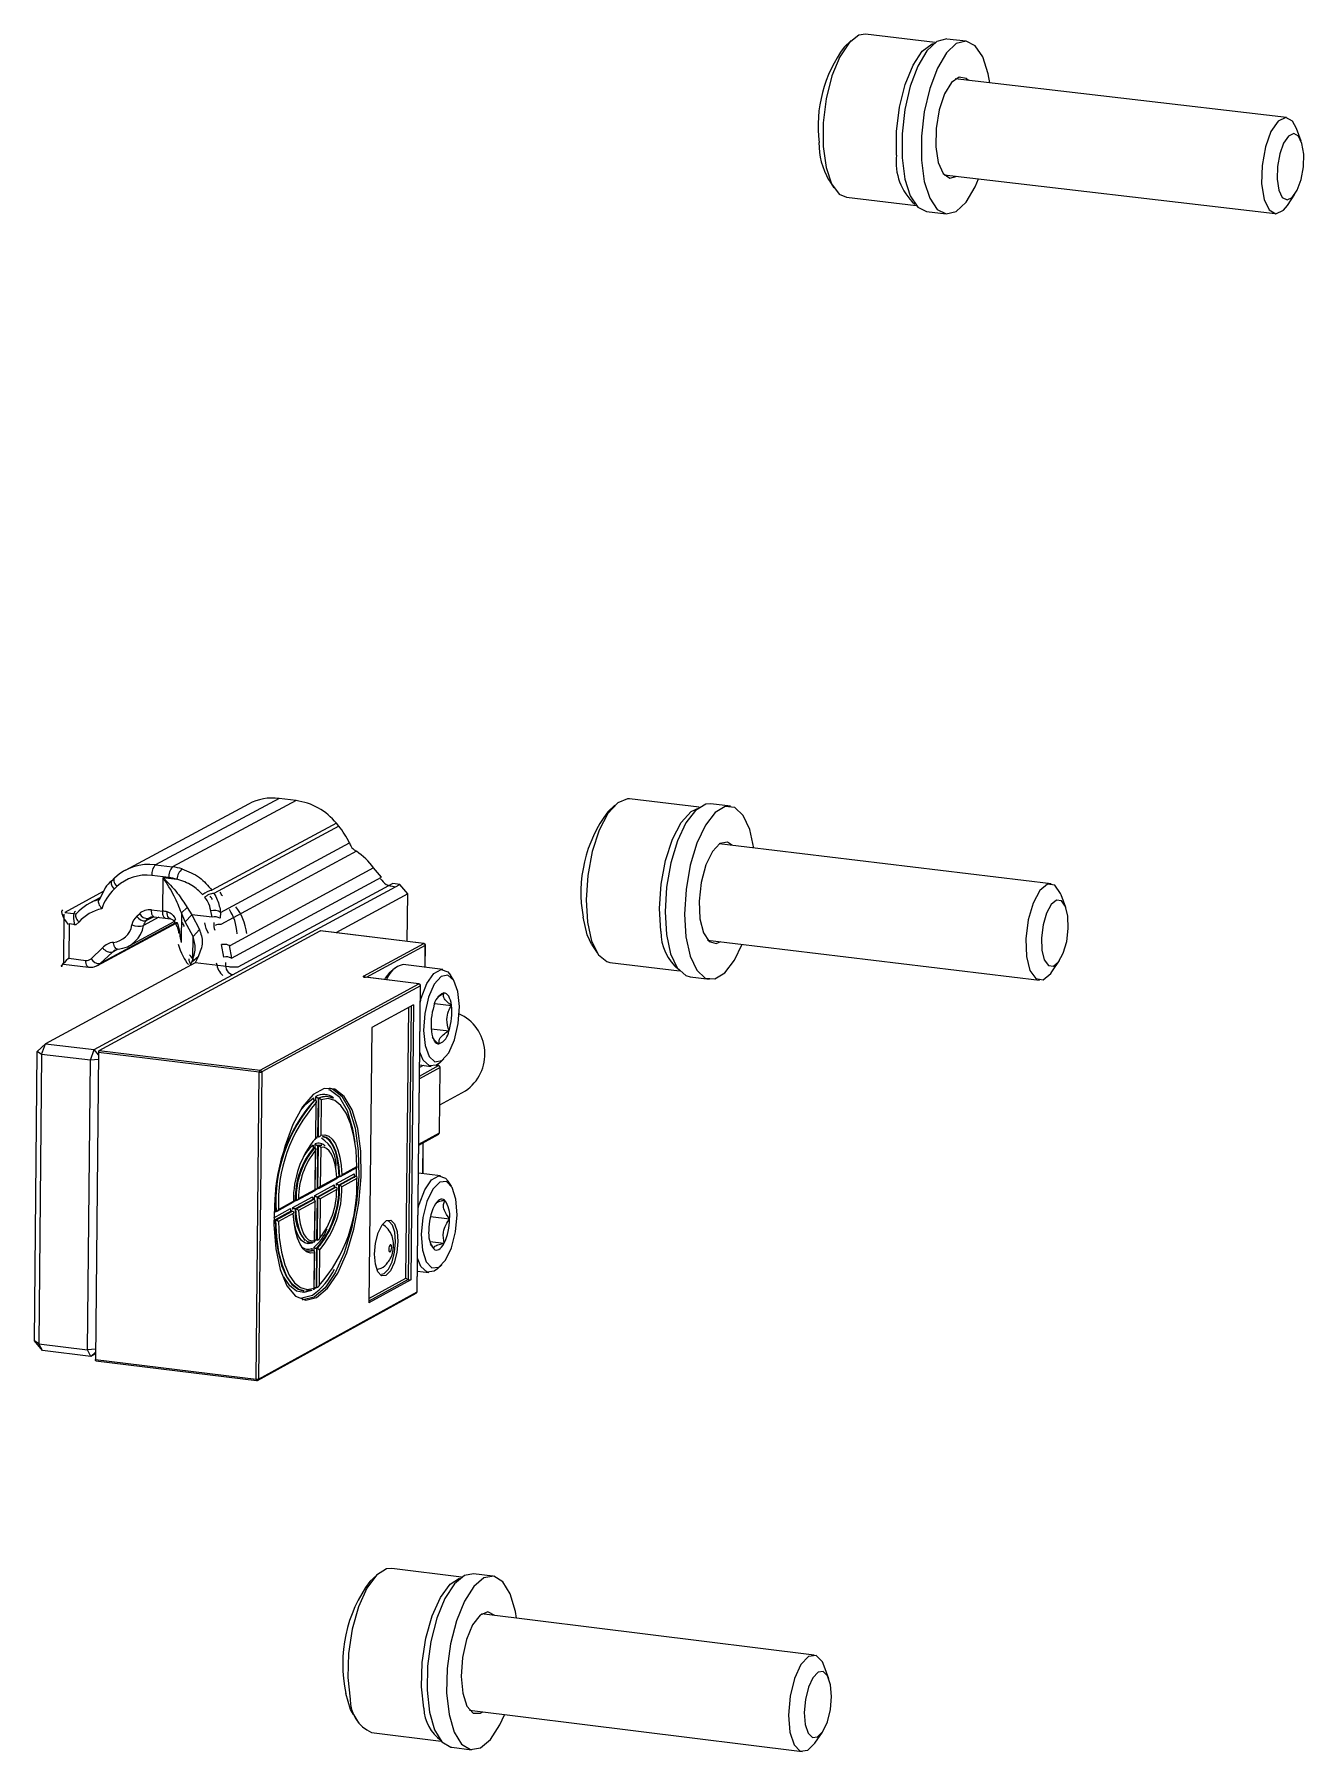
# Model space of a CAD drawing. Header units: millimetres. Extents: x 0 to 279, y 0 to 216.
# Drawn here: x 114.42 to 128.66, y 111.64 to 130.9 of the extents above; entities that cross this region are included whole.
import ezdxf

# ---------------------------------------------------------------- set-up
doc = ezdxf.new("R2010")
doc.units = ezdxf.units.MM

msp = doc.modelspace()

# ---------------------------------------------------------------- linework, layer by layer
at = {"color": 7, "linetype": 'Continuous', "lineweight": 25}
for p, q in [((123.589, 130.831), (123.51, 130.756)), ((124.532, 130.808), (123.75, 130.9)), ((124.88, 130.822), (124.662, 130.847)), ((128.471, 129.966), (124.756, 130.4)), ((128.637, 129.702), (128.583, 129.844)), ((123.336, 129.267), (123.395, 129.176)), ((124.63, 129.325), (128.345, 128.889)), ((123.536, 129.072), (124.318, 128.98)), ((128.482, 128.981), (128.567, 129.106)), ((124.435, 128.912), (124.653, 128.886)), ((117.17, 122.328), (115.784, 121.583)), ((117.361, 122.305), (117.17, 122.328)), ((116.829, 122.266), (115.443, 121.521)), ((117.361, 122.305), (115.976, 121.56)), ((120.937, 122.254), (120.858, 122.179)), ((121.884, 122.229), (121.101, 122.323)), ((122.233, 122.241), (122.015, 122.267)), ((117.813, 122.05), (116.417, 121.298)), ((117.839, 122.019), (116.438, 121.264)), ((117.839, 122.019), (117.813, 122.05)), ((116.514, 121.049), (117.959, 121.829)), ((125.831, 121.37), (122.107, 121.819)), ((115.784, 121.583), (115.976, 121.56)), ((118.037, 121.736), (116.517, 120.915)), ((115.095, 119.511), (118.524, 121.365)), ((115.322, 121.434), (115.293, 121.406)), ((115.327, 121.437), (115.322, 121.434)), ((115.934, 121.441), (115.742, 121.464)), ((115.865, 121.064), (115.869, 121.441)), ((115.869, 121.441), (116.025, 121.422)), ((118.231, 121.55), (116.616, 120.677)), ((116.636, 120.538), (118.318, 121.447)), ((118.445, 121.375), (116.707, 120.435)), ((118.318, 121.447), (118.231, 121.55)), ((118.524, 121.365), (118.445, 121.375)), ((118.614, 121.258), (118.524, 121.365)), ((115.198, 121.283), (114.766, 121.05)), ((115.166, 121.218), (115.047, 121.154)), ((115.212, 121.308), (115.148, 121.184)), ((115.349, 121.34), (115.319, 121.312)), ((116.438, 121.264), (116.438, 121.264)), ((118.614, 121.258), (117.806, 120.821)), ((118.608, 120.725), (118.614, 121.258)), ((125.997, 121.105), (125.944, 121.247)), ((114.757, 121.032), (114.751, 120.471)), ((114.766, 121.05), (114.895, 121.034)), ((115.573, 121.008), (115.603, 121.036)), ((115.707, 120.982), (115.677, 120.954)), ((115.738, 121.079), (115.865, 121.064)), ((115.767, 121.002), (115.894, 120.987)), ((115.894, 120.987), (115.952, 120.979)), ((116.074, 121.044), (116.071, 120.712)), ((116.139, 121.104), (116.074, 121.044)), ((116.118, 120.946), (116.074, 121.044)), ((116.19, 121.024), (116.118, 120.946)), ((116.139, 121.104), (116.19, 121.024)), ((116.19, 121.024), (116.277, 120.859)), ((116.42, 120.996), (116.19, 121.024)), ((116.42, 120.996), (116.405, 121.068)), ((116.514, 121.049), (116.508, 120.984)), ((114.814, 120.921), (114.811, 120.535)), ((114.89, 120.911), (114.814, 120.921)), ((114.923, 120.942), (114.89, 120.911)), ((115.134, 120.455), (116.017, 120.931)), ((115.153, 119.501), (117.632, 120.842)), ((115.487, 120.675), (115.993, 120.947)), ((116.205, 120.781), (116.118, 120.946)), ((116.277, 120.859), (116.205, 120.781)), ((118.793, 120.701), (117.632, 120.842)), ((118.795, 120.702), (117.634, 120.842)), ((115.061, 120.53), (115.19, 120.651)), ((115.299, 120.602), (115.165, 120.477)), ((115.363, 120.636), (115.299, 120.602)), ((115.329, 120.626), (115.358, 120.636)), ((116.55, 120.548), (116.526, 120.689)), ((116.612, 120.678), (116.636, 120.538)), ((118.117, 120.335), (118.793, 120.701)), ((118.81, 120.434), (118.813, 120.682)), ((120.678, 120.687), (120.737, 120.596)), ((121.977, 120.74), (125.701, 120.29)), ((116.229, 120.485), (114.549, 119.577)), ((114.752, 120.469), (115.032, 120.435)), ((114.811, 120.535), (115.003, 120.512)), ((116.174, 120.455), (116.193, 120.493)), ((116.263, 120.552), (116.193, 120.493)), ((116.263, 120.552), (116.229, 120.485)), ((116.609, 120.439), (116.229, 120.485)), ((118.465, 120.423), (118.418, 120.378)), ((119.008, 120.41), (118.563, 120.464)), ((120.88, 120.49), (121.663, 120.395)), ((125.84, 120.384), (125.925, 120.509)), ((116.957, 119.282), (118.737, 120.249)), ((118.755, 120.228), (116.975, 119.26)), ((118.737, 120.249), (118.137, 120.322)), ((118.74, 120.25), (118.14, 120.322)), ((118.718, 116.795), (118.755, 120.228)), ((118.72, 116.797), (118.757, 120.23)), ((119.128, 120.293), (119.093, 120.347)), ((121.781, 120.326), (121.999, 120.3)), ((118.68, 120.014), (118.212, 119.759)), ((118.68, 120.014), (118.647, 116.928)), ((118.917, 120.029), (119.104, 120.007)), ((119.019, 120.146), (118.947, 120.095)), ((118.212, 119.759), (118.178, 116.671)), ((118.876, 119.746), (119.077, 119.721)), ((114.425, 116.244), (114.457, 119.491)), ((114.549, 119.577), (114.457, 119.491)), ((114.506, 119.458), (114.457, 119.491)), ((114.506, 119.458), (114.475, 116.211)), ((114.506, 119.458), (114.549, 119.577)), ((115.053, 119.392), (114.506, 119.458)), ((114.549, 119.577), (115.095, 119.511)), ((115.053, 119.392), (115.095, 119.511)), ((115.144, 119.451), (115.095, 119.511)), ((115.145, 119.477), (115.11, 116.036)), ((116.948, 119.258), (115.145, 119.477)), ((115.153, 119.501), (116.957, 119.282)), ((118.788, 119.391), (118.749, 119.483)), ((115.02, 116.143), (115.053, 119.392)), ((115.144, 119.399), (115.053, 119.392)), ((116.912, 115.814), (116.948, 119.258)), ((116.975, 119.26), (116.939, 115.816)), ((118.747, 119.339), (118.876, 119.323)), ((118.962, 119.331), (118.933, 119.335)), ((118.97, 118.577), (118.978, 119.309)), ((118.971, 118.579), (118.979, 119.311)), ((118.974, 119.364), (119.02, 119.408)), ((118.975, 118.892), (119.26, 119.048)), ((117.567, 118.945), (117.576, 118.944)), ((117.581, 118.519), (117.586, 118.917)), ((117.583, 118.514), (117.587, 118.927)), ((117.607, 118.967), (117.603, 118.532)), ((117.607, 118.967), (117.617, 118.966)), ((117.612, 118.531), (117.617, 118.966)), ((117.643, 118.948), (117.639, 118.55)), ((117.717, 118.983), (117.708, 118.984)), ((117.594, 118.517), (117.582, 118.514)), ((117.603, 118.532), (117.612, 118.531)), ((118.738, 118.44), (118.961, 118.562)), ((117.561, 118.412), (117.57, 118.411)), ((117.575, 117.943), (117.58, 118.383)), ((117.577, 117.937), (117.582, 118.394)), ((117.602, 118.435), (117.597, 117.954)), ((117.602, 118.435), (117.611, 118.434)), ((117.606, 117.953), (117.611, 118.434)), ((117.637, 118.414), (117.632, 117.974)), ((117.651, 118.438), (117.642, 118.439)), ((118.785, 118.121), (118.788, 118.468)), ((117.814, 118.008), (118.014, 118.117)), ((118.024, 118.091), (117.84, 117.991)), ((117.841, 118.087), (117.85, 118.086)), ((117.849, 117.99), (118.033, 118.09)), ((117.861, 118.089), (118.042, 118.188)), ((117.876, 118.107), (118.044, 118.199)), ((118.014, 118.117), (118.013, 118.074)), ((118.024, 118.091), (118.033, 118.09)), ((118.038, 118.088), (118.04, 118.186)), ((118.983, 118.097), (118.734, 118.127)), ((117.373, 117.822), (117.574, 117.931)), ((117.389, 117.841), (117.575, 117.943)), ((117.57, 117.874), (117.79, 117.995)), ((117.575, 117.943), (117.574, 117.931)), ((117.577, 117.944), (117.597, 117.954)), ((117.799, 117.968), (117.596, 117.857)), ((117.597, 117.954), (117.606, 117.953)), ((117.605, 117.856), (117.808, 117.967)), ((117.632, 117.974), (117.606, 117.953)), ((117.617, 117.955), (117.817, 118.065)), ((117.817, 117.941), (117.631, 117.839)), ((117.632, 117.974), (117.818, 118.076)), ((117.79, 117.995), (117.789, 117.981)), ((117.799, 117.968), (117.808, 117.967)), ((117.814, 117.988), (117.814, 118.008)), ((117.84, 117.991), (117.849, 117.99)), ((118.042, 118.064), (117.875, 117.972)), ((119.103, 117.98), (119.068, 118.034)), ((117.31, 117.701), (117.126, 117.6)), ((117.135, 117.599), (117.319, 117.7)), ((117.147, 117.698), (117.329, 117.798)), ((117.163, 117.718), (117.331, 117.81)), ((117.3, 117.727), (117.3, 117.704)), ((117.31, 117.701), (117.319, 117.7)), ((117.325, 117.74), (117.545, 117.861)), ((117.325, 117.719), (117.325, 117.74)), ((117.555, 117.835), (117.351, 117.724)), ((117.351, 117.724), (117.36, 117.722)), ((117.352, 117.82), (117.362, 117.819)), ((117.36, 117.722), (117.564, 117.834)), ((117.574, 117.808), (117.388, 117.706)), ((117.545, 117.861), (117.555, 117.835)), ((117.555, 117.835), (117.564, 117.834)), ((117.564, 117.834), (117.574, 117.808)), ((117.569, 117.368), (117.574, 117.808)), ((117.57, 117.874), (117.596, 117.857)), ((117.571, 117.361), (117.576, 117.818)), ((117.596, 117.857), (117.591, 117.376)), ((117.596, 117.857), (117.605, 117.856)), ((117.6, 117.375), (117.605, 117.856)), ((117.605, 117.856), (117.631, 117.839)), ((117.631, 117.839), (117.626, 117.399)), ((117.126, 117.6), (117.135, 117.599)), ((117.127, 117.697), (117.136, 117.696)), ((117.33, 117.674), (117.162, 117.582)), ((118.868, 117.638), (119.084, 117.612)), ((117.485, 117.356), (117.509, 117.349)), ((117.509, 117.349), (117.518, 117.348)), ((117.591, 117.376), (117.6, 117.375)), ((118.862, 117.359), (119.023, 117.339)), ((118.867, 117.328), (118.905, 117.275)), ((117.549, 117.257), (117.558, 117.256)), ((117.564, 116.834), (117.568, 117.232)), ((117.565, 116.828), (117.57, 117.241)), ((117.59, 117.279), (117.585, 116.844)), ((117.59, 117.279), (117.599, 117.278)), ((117.594, 116.843), (117.599, 117.278)), ((117.625, 117.263), (117.621, 116.866)), ((118.593, 116.948), (118.619, 116.931)), ((118.619, 116.931), (118.647, 116.928)), ((118.722, 117.026), (118.85, 117.011)), ((118.948, 117.052), (118.911, 117.024)), ((118.948, 117.052), (118.995, 117.096)), ((116.93, 115.801), (118.709, 116.779)), ((116.939, 115.816), (118.718, 116.795)), ((117.442, 116.805), (117.451, 116.804)), ((117.59, 116.843), (117.558, 116.822)), ((117.585, 116.844), (117.594, 116.843)), ((118.647, 116.928), (118.178, 116.671)), ((114.475, 116.211), (114.425, 116.244)), ((114.515, 116.136), (114.425, 116.244)), ((114.475, 116.211), (115.02, 116.143)), ((114.515, 116.136), (114.475, 116.211)), ((115.06, 116.069), (114.515, 116.136)), ((115.111, 116.151), (115.02, 116.143)), ((115.06, 116.069), (115.02, 116.143)), ((115.06, 116.069), (115.111, 116.116)), ((115.111, 116.097), (115.06, 116.069)), ((115.11, 116.036), (116.912, 115.814)), ((115.116, 116.02), (116.918, 115.799)), ((119.218, 113.593), (118.434, 113.69)), ((118.269, 113.621), (118.189, 113.546)), ((119.569, 113.605), (119.35, 113.632)), ((123.174, 112.719), (119.441, 113.181)), ((123.339, 112.452), (123.287, 112.594)), ((118.004, 112.052), (118.063, 111.96)), ((119.307, 112.1), (123.039, 111.636)), ((118.206, 111.852), (118.99, 111.755)), ((123.18, 111.73), (123.265, 111.855)), ((119.109, 111.685), (119.328, 111.658))]:
    msp.add_line(p, q, dxfattribs=at)
at = {"color": 8, "linetype": 'Continuous', "lineweight": 25}
for p, q in [((115.822, 120.996), (115.649, 120.903)), ((115.767, 121.002), (115.677, 120.954)), ((115.737, 120.998), (115.707, 120.982)), ((116.01, 120.932), (115.165, 120.477)), ((116.202, 120.53), (116.205, 120.781)), ((118.811, 120.68), (118.149, 120.321)), ((118.808, 120.434), (118.811, 120.68)), ((118.593, 116.948), (118.626, 119.985)), ((118.653, 119.999), (118.619, 116.931)), ((118.746, 119.214), (118.96, 119.331)), ((118.978, 119.309), (118.746, 119.183)), ((118.788, 119.334), (118.747, 119.312)), ((118.96, 119.331), (118.932, 119.334)), ((117.557, 118.972), (117.557, 118.953)), ((117.581, 118.942), (117.581, 118.985)), ((118.738, 118.451), (118.97, 118.577)), ((117.551, 118.44), (117.551, 118.421)), ((117.575, 118.409), (117.576, 118.453)), ((118.783, 118.121), (118.787, 118.467)), ((117.852, 118.086), (117.82, 118.069)), ((117.607, 117.953), (117.577, 117.936)), ((117.112, 117.624), (117.3, 117.727)), ((117.363, 117.819), (117.325, 117.798)), ((117.545, 117.861), (117.545, 117.842)), ((117.569, 117.832), (117.57, 117.874)), ((117.138, 117.696), (117.114, 117.683)), ((117.54, 117.348), (117.54, 117.34)), ((117.539, 117.282), (117.539, 117.265)), ((117.563, 117.254), (117.563, 117.295)), ((118.179, 116.721), (118.593, 116.948)), ((118.619, 116.931), (118.179, 116.689)), ((117.534, 116.813), (117.534, 116.808))]:
    msp.add_line(p, q, dxfattribs=at)
at = {"color": 7, "linetype": 'Continuous', "lineweight": 25, "flags": 128}
for points in [[(123.75, 130.9), (123.675, 130.889), (123.564, 130.805), (123.46, 130.649), (123.373, 130.433), (123.309, 130.178), (123.275, 129.906), (123.274, 129.641)], [(124.096, 129.544), (124.097, 129.809), (124.131, 130.082), (124.195, 130.337), (124.282, 130.553), (124.386, 130.709), (124.496, 130.793), (124.529, 130.802)], [(124.662, 130.847), (124.661, 130.848), (124.55, 130.82), (124.439, 130.716), (124.337, 130.544), (124.252, 130.319), (124.191, 130.057), (124.159, 129.782), (124.159, 129.514)], [(125.143, 130.355), (125.125, 130.457), (125.065, 130.646), (124.981, 130.771), (124.879, 130.822), (124.768, 130.795), (124.657, 130.691), (124.555, 130.519), (124.47, 130.293), (124.409, 130.032), (124.377, 129.756), (124.377, 129.488)], [(124.904, 130.383), (124.88, 130.405), (124.799, 130.421), (124.714, 130.36), (124.636, 130.231), (124.576, 130.051), (124.541, 129.844), (124.537, 129.639)], [(128.583, 129.844), (128.54, 129.924), (128.463, 129.966), (128.378, 129.926), (128.298, 129.811), (128.235, 129.636), (128.198, 129.43), (128.193, 129.224), (128.221, 129.048), (128.277, 128.93), (128.353, 128.888), (128.438, 128.928), (128.482, 128.981)], [(128.665, 129.555), (128.645, 129.676), (128.606, 129.758), (128.554, 129.787), (128.495, 129.759), (128.44, 129.679), (128.396, 129.559), (128.371, 129.417), (128.367, 129.274), (128.386, 129.153), (128.425, 129.071), (128.478, 129.042), (128.536, 129.07), (128.592, 129.15), (128.636, 129.27), (128.661, 129.412), (128.665, 129.555)], [(123.274, 129.641), (123.306, 129.406), (123.368, 129.223), (123.454, 129.108), (123.536, 129.072)], [(124.159, 129.514), (124.19, 129.276), (124.251, 129.087), (124.335, 128.962), (124.435, 128.912)], [(124.377, 129.488), (124.408, 129.25), (124.469, 129.061), (124.553, 128.936), (124.655, 128.886), (124.766, 128.914), (124.877, 129.018), (124.979, 129.19), (125.017, 129.279)], [(124.537, 129.639), (124.565, 129.462), (124.619, 129.339), (124.694, 129.285), (124.778, 129.308)], [(121.101, 122.323), (121.08, 122.324), (120.969, 122.28), (120.859, 122.159), (120.761, 121.971), (120.684, 121.733), (120.633, 121.465), (120.615, 121.193), (120.63, 120.939)], [(121.453, 120.839), (121.439, 121.093), (121.457, 121.366), (121.507, 121.633), (121.585, 121.872), (121.683, 122.06), (121.792, 122.181), (121.883, 122.223)], [(122.015, 122.267), (121.956, 122.263), (121.843, 122.195), (121.734, 122.055), (121.639, 121.852), (121.565, 121.605), (121.517, 121.333), (121.501, 121.057), (121.517, 120.802)], [(122.497, 121.772), (122.451, 121.981), (122.378, 122.139), (122.283, 122.227), (122.174, 122.237), (122.061, 122.169), (121.953, 122.028), (121.858, 121.826), (121.783, 121.579), (121.736, 121.306), (121.719, 121.031), (121.735, 120.775)], [(122.256, 121.801), (122.2, 121.839), (122.115, 121.824), (122.031, 121.734), (121.958, 121.582), (121.907, 121.387), (121.884, 121.177), (121.892, 120.979)], [(125.944, 121.247), (125.938, 121.263), (125.872, 121.354), (125.791, 121.366), (125.705, 121.296), (125.629, 121.155), (125.574, 120.965), (125.548, 120.754), (125.555, 120.555), (125.594, 120.398), (125.66, 120.307), (125.741, 120.295), (125.827, 120.365), (125.84, 120.384)], [(126.019, 121.008), (125.992, 121.116), (125.947, 121.179), (125.891, 121.187), (125.832, 121.139), (125.78, 121.041), (125.741, 120.91), (125.723, 120.765), (125.728, 120.627), (125.755, 120.519), (125.801, 120.456), (125.857, 120.448), (125.916, 120.496), (125.968, 120.594), (126.006, 120.725), (126.024, 120.87), (126.019, 121.008)], [(120.678, 120.687), (120.627, 120.797), (120.581, 120.996)], [(121.892, 120.979), (121.931, 120.821), (121.995, 120.723), (122.075, 120.7), (122.126, 120.722)], [(117.632, 120.842), (117.633, 120.842), (117.634, 120.842)], [(120.63, 120.939), (120.677, 120.727), (120.752, 120.575), (120.848, 120.498), (120.88, 120.49)], [(121.517, 120.802), (121.563, 120.586), (121.637, 120.428), (121.732, 120.341), (121.781, 120.326)], [(115.329, 120.629), (115.329, 120.628), (115.327, 120.628)], [(121.735, 120.775), (121.782, 120.56), (121.856, 120.402), (121.95, 120.314), (122.059, 120.304), (122.172, 120.373), (122.28, 120.514), (122.367, 120.693)], [(118.755, 120.043), (118.766, 120.087), (118.828, 120.252), (118.906, 120.365), (118.988, 120.41), (119.064, 120.382), (119.093, 120.347)], [(118.117, 120.335), (118.115, 120.333), (118.114, 120.331), (118.115, 120.329), (118.117, 120.328), (118.12, 120.326), (118.125, 120.324), (118.131, 120.323), (118.137, 120.322)], [(118.357, 120.296), (118.365, 120.311), (118.418, 120.378)], [(118.853, 119.433), (118.919, 119.374), (118.997, 119.389), (119.073, 119.476), (119.138, 119.622), (119.18, 119.803), (119.193, 119.994), (119.176, 120.164), (119.131, 120.288), (119.064, 120.347), (118.987, 120.332), (118.91, 120.245), (118.846, 120.099), (118.804, 119.918), (118.791, 119.727), (118.808, 119.557), (118.853, 119.433)], [(119.104, 120.007), (119.099, 120.038), (119.092, 120.065), (119.083, 120.089), (119.073, 120.11), (119.061, 120.126), (119.048, 120.137), (119.034, 120.144), (119.019, 120.146)], [(118.879, 119.714), (118.885, 119.683), (118.892, 119.656), (118.901, 119.631), (118.911, 119.611), (118.923, 119.595), (118.936, 119.584), (118.95, 119.577), (118.964, 119.575)], [(118.974, 119.364), (118.937, 119.337), (118.857, 119.328), (118.788, 119.391)], [(117.591, 116.732), (117.713, 116.835), (117.828, 117.005), (117.93, 117.23), (118.01, 117.496), (118.065, 117.788), (118.091, 118.085), (118.087, 118.371), (118.052, 118.627), (117.989, 118.836), (117.901, 118.986), (117.795, 119.068), (117.677, 119.075), (117.554, 119.008), (117.434, 118.871), (117.325, 118.672), (117.233, 118.424), (117.164, 118.142), (117.123, 117.845), (117.113, 117.55), (117.133, 117.277), (117.182, 117.043), (117.258, 116.862), (117.356, 116.746), (117.469, 116.701), (117.591, 116.732)], [(117.733, 119.081), (117.768, 119.071), (117.874, 118.989), (117.961, 118.839), (118.024, 118.63), (118.059, 118.374), (118.064, 118.089), (118.038, 117.791), (117.983, 117.5), (117.902, 117.233), (117.801, 117.008), (117.686, 116.838), (117.564, 116.735)], [(118.023, 118.474), (117.999, 118.62), (117.937, 118.826), (117.851, 118.973), (117.746, 119.054), (117.73, 119.059)], [(117.415, 118.833), (117.47, 118.9), (117.557, 118.972)], [(117.708, 118.984), (117.689, 118.985), (117.607, 118.967)], [(118.044, 118.199), (118.034, 118.378), (118.009, 118.541), (117.972, 118.683), (117.923, 118.799), (117.863, 118.886), (117.795, 118.941), (117.721, 118.962), (117.643, 118.948)], [(117.639, 118.55), (117.684, 118.555), (117.727, 118.54), (117.767, 118.506), (117.802, 118.454), (117.831, 118.387), (117.853, 118.305), (117.868, 118.211), (117.876, 118.107)], [(117.654, 118.538), (117.693, 118.525), (117.733, 118.493), (117.768, 118.441), (117.798, 118.372), (117.82, 118.289), (117.834, 118.193), (117.841, 118.087)], [(117.85, 118.086), (117.844, 118.191), (117.829, 118.287), (117.807, 118.371), (117.777, 118.44), (117.742, 118.491), (117.702, 118.524), (117.663, 118.537)], [(117.642, 118.439), (117.64, 118.439), (117.602, 118.435)], [(117.611, 118.434), (117.649, 118.438), (117.651, 118.438)], [(117.818, 118.076), (117.812, 118.153), (117.8, 118.224), (117.782, 118.285), (117.76, 118.337), (117.734, 118.376), (117.704, 118.402), (117.671, 118.415), (117.637, 118.414)], [(118.73, 117.729), (118.742, 117.775), (118.804, 117.94), (118.881, 118.052), (118.963, 118.097), (119.039, 118.069), (119.068, 118.034)], [(118.961, 117.071), (119.039, 117.149), (119.105, 117.289), (119.15, 117.467), (119.168, 117.658), (119.154, 117.832), (119.113, 117.963), (119.048, 118.03), (118.972, 118.024), (118.894, 117.946), (118.828, 117.807), (118.783, 117.628), (118.765, 117.437), (118.779, 117.263), (118.821, 117.132), (118.885, 117.065), (118.961, 117.071)], [(117.559, 117.353), (117.521, 117.348), (117.484, 117.36), (117.451, 117.388), (117.422, 117.43), (117.398, 117.487), (117.379, 117.556), (117.366, 117.636), (117.36, 117.722)], [(117.388, 117.706), (117.394, 117.628), (117.406, 117.558), (117.424, 117.496), (117.446, 117.445), (117.472, 117.406), (117.502, 117.379), (117.535, 117.367), (117.569, 117.368)], [(119.028, 117.821), (119.014, 117.829), (119, 117.833), (118.985, 117.832), (118.97, 117.826), (118.954, 117.815), (118.939, 117.8), (118.925, 117.78), (118.911, 117.756)], [(117.126, 117.6), (117.135, 117.412), (117.16, 117.24), (117.198, 117.091), (117.25, 116.969), (117.312, 116.878), (117.384, 116.823), (117.442, 116.805)], [(117.451, 116.804), (117.393, 116.821), (117.322, 116.877), (117.259, 116.967), (117.207, 117.09), (117.169, 117.239), (117.144, 117.411), (117.135, 117.599)], [(117.162, 117.582), (117.172, 117.403), (117.196, 117.24), (117.234, 117.098), (117.283, 116.982), (117.343, 116.895), (117.411, 116.841), (117.485, 116.82), (117.564, 116.834)], [(117.568, 117.232), (117.522, 117.227), (117.479, 117.242), (117.439, 117.276), (117.405, 117.327), (117.376, 117.395), (117.353, 117.477), (117.338, 117.571), (117.33, 117.674)], [(117.54, 117.34), (117.498, 117.331), (117.458, 117.342), (117.421, 117.37), (117.389, 117.417), (117.362, 117.479), (117.342, 117.556), (117.334, 117.604)], [(118.369, 116.978), (118.319, 116.975), (118.278, 117.018), (118.251, 117.103), (118.242, 117.215), (118.253, 117.339), (118.283, 117.455), (118.326, 117.545), (118.376, 117.596), (118.425, 117.599), (118.467, 117.556), (118.494, 117.471), (118.503, 117.358), (118.492, 117.235), (118.462, 117.119), (118.419, 117.029), (118.369, 116.978)], [(118.318, 116.993), (118.351, 117), (118.398, 117.048), (118.438, 117.132), (118.466, 117.24), (118.476, 117.356), (118.468, 117.462), (118.443, 117.541), (118.404, 117.582), (118.39, 117.586)], [(118.417, 117.243), (118.424, 117.249), (118.429, 117.26), (118.433, 117.275), (118.434, 117.29), (118.433, 117.304), (118.43, 117.315), (118.424, 117.32), (118.418, 117.32), (118.412, 117.314), (118.407, 117.302), (118.403, 117.288), (118.402, 117.272), (118.403, 117.258), (118.406, 117.248), (118.411, 117.242), (118.417, 117.243)], [(118.905, 117.275), (118.919, 117.266), (118.933, 117.262), (118.948, 117.264), (118.964, 117.27), (118.979, 117.28), (118.994, 117.296), (119.009, 117.315), (119.023, 117.339)], [(117.475, 117.258), (117.512, 117.249), (117.558, 117.256)], [(117.549, 117.257), (117.503, 117.25), (117.497, 117.25)], [(118.911, 117.024), (118.831, 117.015), (118.762, 117.08), (118.724, 117.17)], [(117.534, 116.808), (117.448, 116.786), (117.366, 116.803), (117.291, 116.86), (117.226, 116.954), (117.222, 116.961)], [(117.42, 116.727), (117.426, 116.727), (117.546, 116.757)], [(117.534, 116.813), (117.471, 116.802), (117.469, 116.802)], [(117.564, 116.735), (117.442, 116.705), (117.43, 116.706)], [(115.116, 116.02), (115.115, 116.021), (115.114, 116.022), (115.112, 116.023), (115.111, 116.026), (115.111, 116.029), (115.11, 116.032), (115.11, 116.036)], [(118.434, 113.69), (118.375, 113.685), (118.262, 113.615), (118.154, 113.469), (118.061, 113.261), (117.991, 113.01), (117.95, 112.737), (117.943, 112.468), (117.968, 112.225)], [(118.794, 112.123), (118.768, 112.365), (118.776, 112.635), (118.817, 112.908), (118.887, 113.159), (118.98, 113.367), (119.088, 113.513), (119.194, 113.582)], [(119.35, 113.632), (119.25, 113.612), (119.137, 113.517), (119.031, 113.353), (118.941, 113.132), (118.874, 112.873), (118.837, 112.596), (118.831, 112.324), (118.858, 112.08)], [(119.833, 113.133), (119.821, 113.209), (119.764, 113.407), (119.682, 113.541), (119.581, 113.603), (119.469, 113.585), (119.356, 113.49), (119.25, 113.326), (119.16, 113.105), (119.093, 112.846), (119.056, 112.569), (119.05, 112.297), (119.077, 112.053)], [(119.59, 113.163), (119.589, 113.164), (119.512, 113.205), (119.425, 113.169), (119.342, 113.06), (119.273, 112.893), (119.228, 112.691), (119.213, 112.481), (119.23, 112.291)], [(123.287, 112.594), (123.266, 112.642), (123.195, 112.714), (123.11, 112.704), (123.025, 112.614), (122.953, 112.458), (122.904, 112.259), (122.885, 112.047), (122.901, 111.856), (122.947, 111.713), (123.018, 111.642), (123.103, 111.651), (123.18, 111.73)], [(123.357, 112.386), (123.324, 112.485), (123.276, 112.534), (123.217, 112.528), (123.159, 112.466), (123.109, 112.358), (123.075, 112.22), (123.062, 112.074), (123.072, 111.942), (123.105, 111.844), (123.154, 111.794), (123.212, 111.801), (123.271, 111.863), (123.321, 111.971), (123.355, 112.108), (123.367, 112.254), (123.357, 112.386)], [(118.004, 112.052), (117.973, 112.108), (117.919, 112.29)], [(119.23, 112.291), (119.276, 112.147), (119.346, 112.068), (119.429, 112.066), (119.456, 112.081)], [(118.858, 112.08), (118.914, 111.882), (118.997, 111.748), (119.098, 111.687), (119.109, 111.685)], [(119.077, 112.053), (119.133, 111.855), (119.216, 111.721), (119.317, 111.66), (119.429, 111.678), (119.542, 111.773), (119.648, 111.937), (119.699, 112.051)]]:
    msp.add_lwpolyline(points, dxfattribs=at)
at = {"color": 8, "linetype": 'Continuous', "lineweight": 25, "flags": 128}
for points in [[(115.293, 121.406), (115.29, 121.404), (115.286, 121.395), (115.285, 121.385), (115.287, 121.372), (115.291, 121.358), (115.298, 121.342), (115.308, 121.327), (115.319, 121.312)], [(115.322, 121.434), (115.32, 121.432), (115.316, 121.423), (115.315, 121.412), (115.316, 121.4), (115.321, 121.385), (115.328, 121.37), (115.338, 121.355), (115.349, 121.34)], [(115.767, 121.002), (115.762, 121.004), (115.756, 121.009), (115.749, 121.017), (115.744, 121.029), (115.741, 121.044), (115.739, 121.061), (115.738, 121.079)], [(115.894, 120.987), (115.889, 120.988), (115.882, 120.993), (115.876, 121.002), (115.871, 121.014), (115.868, 121.028), (115.866, 121.045), (115.865, 121.064)], [(115.952, 120.979), (115.947, 120.98), (115.938, 120.985), (115.93, 120.994), (115.924, 121.006), (115.919, 121.021), (115.916, 121.038), (115.915, 121.056)], [(118.795, 120.702), (118.794, 120.702), (118.793, 120.701)], [(118.813, 120.682), (118.813, 120.682), (118.812, 120.681), (118.811, 120.68)], [(115.032, 120.435), (115.027, 120.437), (115.02, 120.442), (115.014, 120.45), (115.009, 120.462), (115.005, 120.477), (115.003, 120.494), (115.003, 120.512)], [(118.137, 120.322), (118.139, 120.322), (118.14, 120.322)], [(118.737, 120.249), (118.739, 120.25), (118.74, 120.25)], [(118.755, 120.228), (118.757, 120.229), (118.757, 120.229), (118.757, 120.23)], [(118.96, 119.331), (118.961, 119.331), (118.962, 119.331)], [(118.978, 119.309), (118.979, 119.31), (118.979, 119.311), (118.979, 119.311)], [(118.97, 118.577), (118.971, 118.578), (118.971, 118.579), (118.971, 118.579)], [(118.718, 116.795), (118.719, 116.796), (118.72, 116.797), (118.72, 116.797)], [(116.912, 115.814), (116.912, 115.81), (116.913, 115.807), (116.914, 115.804), (116.915, 115.802), (116.916, 115.8), (116.917, 115.799), (116.918, 115.799)]]:
    msp.add_lwpolyline(points, dxfattribs=at)
at = {"color": 7, "linetype": 'Continuous', "lineweight": 25}
for centre, radius, start, end in [((124.717, 129.865), 1.5, 143.5319, 186.877), ((124.051, 129.675), 0.824, 179.3384, 209.7203), ((124.735, 129.469), 0.643, 173.2805, 227.5389), ((117.097, 121.761), 0.572, 82.7301, 117.9767), ((117.264, 121.604), 0.707, 39.0756, 82.1462), ((122.069, 121.272), 1.513, 143.1598, 190.5037), ((117.236, 121.504), 0.793, 24.1572, 40.5014), ((115.71, 121.023), 0.565, 82.5142, 132.7836), ((115.893, 121.478), 0.152, 136.0834, 184.9732), ((116.085, 121.454), 0.152, 136.0963, 184.9697), ((115.899, 120.928), 0.637, 73.3305, 83.0643), ((117.613, 121.1), 0.764, 36.006, 56.2745), ((115.679, 120.983), 0.485, 82.5114, 132.7812), ((115.868, 120.898), 0.547, 73.3281, 83.0616), ((116.206, 121.405), 0.182, 133.1241, 174.4631), ((115.31, 120.665), 0.555, 106.4605, 137.8214), ((115.674, 120.936), 0.516, 133.3379, 162.5286), ((116.454, 121.084), 0.217, 99.9708, 130.2774), ((115.279, 120.624), 0.477, 101.798, 138.1929), ((115.698, 120.877), 0.181, 133.5455, 169.5253), ((115.668, 121.065), 0.111, 210.6964, 274.6559), ((115.716, 120.913), 0.167, 82.5028, 132.7704), ((115.698, 121.093), 0.111, 210.6965, 274.6531), ((115.73, 119.943), 1.129, 80.5752, 83.1452), ((116.437, 120.928), 0.144, 57.5417, 102.7426), ((116.448, 120.879), 0.121, 60.5571, 103.4569), ((115.287, 120.948), 0.236, 275.6644, 350.6097), ((115.337, 120.954), 0.317, 275.3802, 350.6118), ((115.595, 121.101), 0.206, 248.5325, 285.2843), ((115.743, 120.885), 0.0949, 133.5428, 169.5229), ((116.018, 120.954), 0.0239, 216.0951, 273.6108), ((116.049, 120.847), 0.0272, 257.7555, 279.7277), ((116.503, 120.81), 0.106, 82.3995, 117.346), ((122.004, 120.832), 0.551, 179.1766, 230.8352), ((115.32, 120.549), 0.165, 93.1496, 141.7693), ((118.789, 120.68), 0.0214, 359.0035, 80.7733), ((118.793, 120.682), 0.0199, 359.375, 83.0991), ((115.012, 120.583), 0.0715, 262.4868, 312.7697), ((115.156, 120.587), 0.111, 210.6939, 274.7034), ((115.064, 120.585), 0.148, 298.1808, 313.0216), ((116.581, 120.431), 0.12, 62.5587, 104.5687), ((118.61, 120.226), 0.243, 101.3442, 163.781), ((118.734, 120.228), 0.0214, 359.0085, 80.7652), ((118.737, 120.23), 0.0199, 359.3758, 83.0894), ((119.089, 119.976), 0.184, 112.2834, 172.5209), ((119.554, 119.793), 0.679, 162.2852, 186.6787), ((118.43, 119.928), 0.679, 342.2904, 6.6722), ((118.982, 119.461), 0.498, 304.0317, 65.5342), ((118.894, 119.745), 0.184, 292.3301, 352.5109), ((115.175, 119.48), 0.0305, 136.1192, 184.9423), ((116.979, 119.261), 0.0306, 136.2404, 184.91), ((116.957, 119.312), 0.055, 260.8695, 288.7998), ((116.953, 119.261), 0.0215, 359.0309, 80.7241), ((118.956, 119.309), 0.0214, 359.0161, 80.7537), ((118.959, 119.311), 0.0199, 359.3728, 83.0706), ((118.842, 117.794), 1.718, 137.9348, 183.2501), ((118.851, 117.793), 1.718, 137.9354, 183.2499), ((118.861, 117.794), 1.699, 138.6235, 182.5628), ((117.669, 118.819), 0.188, 52.9709, 117.8737), ((117.695, 118.803), 0.181, 61.825, 115.5647), ((118.401, 117.832), 1.07, 140.0199, 181.1728), ((117.452, 118.217), 0.358, 354.4022, 57.4419), ((118.951, 118.579), 0.0199, 298.665, 359.3756), ((118.226, 117.845), 0.874, 139.5518, 181.6417), ((118.235, 117.844), 0.874, 139.5524, 181.6415), ((118.244, 117.845), 0.855, 140.9711, 180.2238), ((117.838, 118.098), 0.446, 129.9419, 158.936), ((117.615, 118.363), 0.0981, 42.6, 113.6269), ((116.812, 117.953), 1.029, 319.1019, 2.1118), ((116.821, 117.952), 1.029, 319.1025, 2.1116), ((116.342, 117.989), 1.702, 318.6926, 2.5294), ((116.804, 117.95), 1.071, 320.0611, 1.1545), ((116.961, 117.937), 0.856, 321.0028, 0.2106), ((117.835, 117.68), 0.486, 174.8349, 219.4285), ((119.479, 117.485), 0.63, 154.5179, 180.1765), ((118.796, 117.647), 0.29, 353.1251, 36.9229), ((118.454, 117.61), 0.63, 334.5267, 0.1723), ((117.249, 117.674), 0.492, 309.7115, 339.1518), ((119.137, 117.449), 0.289, 173.1189, 216.9526), ((117.494, 117.379), 0.107, 227.3337, 294.8115), ((117.101, 117.382), 0.767, 305.4356, 334.2182), ((118.7, 116.797), 0.0199, 298.8039, 359.3786), ((116.921, 115.868), 0.0543, 260.775, 289.0239), ((116.921, 115.819), 0.02, 262.9916, 298.8029), ((119.44, 112.62), 1.556, 143.4701, 192.2394), ((118.37, 112.219), 0.401, 179.1283, 245.972), ((119.245, 112.134), 0.451, 181.4097, 235.615)]:
    msp.add_arc(centre, radius, start, end, dxfattribs=at)
at = {"color": 8, "linetype": 'Continuous', "lineweight": 25}
for centre, radius, start, end in [((115.766, 120.919), 0.086, 118.4793, 133.021), ((116.032, 120.951), 0.0352, 134.2333, 197.3329), ((115.371, 120.552), 0.0874, 119.9195, 145.0277), ((118.114, 120.315), 0.0208, 25.8904, 81.4438), ((118.952, 118.577), 0.0171, 299.8448, 1.2151), ((118.701, 116.794), 0.0171, 299.9773, 1.2193), ((116.922, 115.816), 0.0172, 299.9877, 1.2587)]:
    msp.add_arc(centre, radius, start, end, dxfattribs=at)
at = {"color": 7, "linetype": 'Continuous', "lineweight": 25}
for centre, major_axis, ratio, start_param, end_param in [((118.366, 121.523), (-0.149, 0.203), 0.418119, 1.734187, 2.116125), ((118.366, 121.523), (0.239, -0.14), 0.508566, 5.020543, 5.403339), ((116.007, 121.317), (0.581, -0.543), 0.283413, 1.062576, 1.125272), ((116.072, 121.377), (-0.579, 0.665), 0.327192, 4.227027, 4.288682), ((114.855, 120.943), (-0.116, 0.133), 0.327192, 6.220284, 7.779889), ((114.931, 120.933), (-0.041, 0.129), 0.426052, 0.092202, 1.650419), ((115.842, 120.218), (0.682, 0.955), 0.549532, 5.699541, 6.08872), ((115.863, 120.148), (0.717, 1.065), 0.593271, 5.709628, 6.094054), ((115.703, 121.128), (-0.455, 0.658), 0.292562, 4.151951, 4.223238), ((116.755, 121.242), (0.335, 0.469), 0.549532, 2.601819, 2.947128), ((116.775, 121.172), (0.298, 0.361), 0.430557, 2.572981, 2.914911), ((116.194, 120.784), (-0.074, 0.371), 0.45292, 1.724786, 2.508364), ((114.852, 120.557), (0.126, 0.11), 0.0723, 1.880072, 3.578658), ((116.142, 120.341), (-0.054, 0.268), 0.45292, 5.271337, 5.676748), ((116.884, 120.804), (0.335, 0.469), 0.549532, 2.635987, 3.096459), ((116.904, 120.734), (0.298, 0.361), 0.430557, 2.606976, 3.383628)]:
    msp.add_ellipse(centre, major_axis=major_axis, ratio=ratio, start_param=start_param, end_param=end_param, dxfattribs=at)
for points, knots in [([(117.959, 121.829), (117.966, 121.815), (117.975, 121.796), (117.984, 121.779), (117.987, 121.774)], [0, 0, 0, 0, 0.703076, 1, 1, 1, 1]), ([(117.987, 121.774), (117.999, 121.765), (118.015, 121.751), (118.032, 121.74), (118.037, 121.736)], [0, 0, 0, 0, 0.703535, 1, 1, 1, 1]), ([(115.293, 121.406), (115.265, 121.382), (115.233, 121.353), (115.214, 121.314), (115.212, 121.308)], [0, 0, 0, 0, 0.853568, 1, 1, 1, 1]), ([(115.869, 121.441), (115.925, 121.383), (116.034, 121.272), (116.105, 121.158), (116.139, 121.104)], [0, 0, 0, 0, 0.523112, 1, 1, 1, 1]), ([(116.074, 121.044), (116.05, 121.107), (115.999, 121.239), (115.914, 121.372), (115.869, 121.441)], [0, 0, 0, 0, 0.476888, 1, 1, 1, 1]), ([(116.314, 121.249), (116.275, 121.287), (116.193, 121.367), (116.083, 121.403), (116.025, 121.422)], [0, 0, 0, 0, 0.462668, 1, 1, 1, 1]), ([(116.081, 121.538), (116.15, 121.511), (116.282, 121.46), (116.373, 121.35), (116.417, 121.298)], [0, 0, 0, 0, 0.525036, 1, 1, 1, 1]), ([(115.152, 121.197), (115.149, 121.194), (115.141, 121.188), (115.14, 121.169), (115.147, 121.146), (115.16, 121.119), (115.174, 121.1), (115.181, 121.092), (115.181, 121.091)], [0, 0, 0, 0, 0.190615, 0.381019, 0.577253, 0.78879, 0.994013, 1, 1, 1, 1]), ([(116.438, 121.264), (116.429, 121.264), (116.413, 121.262), (116.383, 121.25), (116.359, 121.237), (116.344, 121.227), (116.338, 121.223), (116.336, 121.222)], [0, 0, 0, 0, 0.305952, 0.569238, 0.832528, 0.939676, 1, 1, 1, 1]), ([(116.405, 121.068), (116.397, 121.103), (116.385, 121.157), (116.349, 121.205), (116.336, 121.222)], [0, 0, 0, 0, 0.644912, 1, 1, 1, 1]), ([(116.438, 121.264), (116.438, 121.264), (116.453, 121.241), (116.492, 121.172), (116.506, 121.098), (116.514, 121.049)], [0, 0, 0, 0, 0.000221, 0.348585, 1, 1, 1, 1]), ([(114.898, 121.038), (114.894, 121.035), (114.887, 121.028), (114.886, 121.009), (114.893, 120.985), (114.906, 120.963), (114.918, 120.949), (114.923, 120.943), (114.923, 120.942)], [0, 0, 0, 0, 0.2144783, 0.4289543, 0.643494, 0.8581749, 0.9797676, 1, 1, 1, 1]), ([(115.725, 120.994), (115.726, 120.995), (115.736, 121.002), (115.751, 121.004), (115.765, 121.002), (115.767, 121.002)], [0, 0, 0, 0, 0.092222, 0.898267, 1, 1, 1, 1]), ([(115.915, 121.056), (115.919, 121.056), (115.938, 121.052), (115.958, 121.04), (115.985, 121.014), (115.997, 120.994), (116.007, 120.976)], [0, 0, 0, 0, 0.09871, 0.486101, 0.536989, 1, 1, 1, 1]), ([(115.952, 120.978), (115.96, 120.975), (115.975, 120.971), (115.992, 120.954), (115.998, 120.941), (115.998, 120.94)], [0, 0, 0, 0, 0.538907, 0.989337, 1, 1, 1, 1]), ([(116.02, 120.905), (116.019, 120.907), (116.014, 120.913), (116.017, 120.925), (116.021, 120.935), (116.024, 120.939), (116.024, 120.94)], [0, 0, 0, 0, 0.24249, 0.721625, 0.915914, 1, 1, 1, 1]), ([(116.018, 120.904), (116.022, 120.897), (116.031, 120.882), (116.04, 120.851), (116.042, 120.829), (116.043, 120.82)], [0, 0, 0, 0, 0.3051693, 0.7288633, 1, 1, 1, 1]), ([(116.024, 120.94), (116.031, 120.922), (116.046, 120.885), (116.051, 120.842), (116.054, 120.82)], [0, 0, 0, 0, 0.473976, 1, 1, 1, 1]), ([(116.054, 120.82), (116.055, 120.808), (116.059, 120.771), (116.066, 120.736), (116.071, 120.712)], [0, 0, 0, 0, 0.329837, 1, 1, 1, 1]), ([(116.277, 120.859), (116.293, 120.811), (116.327, 120.714), (116.285, 120.607), (116.263, 120.552)], [0, 0, 0, 0, 0.490008, 1, 1, 1, 1]), ([(115.299, 120.602), (115.294, 120.6), (115.283, 120.597), (115.259, 120.602), (115.232, 120.615), (115.209, 120.632), (115.196, 120.645), (115.19, 120.65), (115.19, 120.651)], [0, 0, 0, 0, 0.213722, 0.427426, 0.641636, 0.856608, 0.984508, 1, 1, 1, 1]), ([(115.358, 120.638), (115.356, 120.637), (115.349, 120.636), (115.337, 120.645), (115.324, 120.664), (115.316, 120.688), (115.312, 120.705), (115.311, 120.712), (115.31, 120.714)], [0, 0, 0, 0, 0.097638, 0.344238, 0.590853, 0.837496, 0.960354, 1, 1, 1, 1]), ([(116.193, 120.493), (116.211, 120.544), (116.244, 120.645), (116.218, 120.737), (116.205, 120.781)], [0, 0, 0, 0, 0.513732, 1, 1, 1, 1]), ([(116.612, 120.678), (116.603, 120.682), (116.585, 120.69), (116.555, 120.693), (116.536, 120.691), (116.527, 120.689), (116.526, 120.689)], [0, 0, 0, 0, 0.36334, 0.726676, 0.961403, 1, 1, 1, 1]), ([(116.616, 120.677), (116.616, 120.677), (116.615, 120.677), (116.614, 120.677), (116.613, 120.677), (116.612, 120.678)], [0, 0, 0, 0, 0.4007189, 0.8059099, 1, 1, 1, 1]), ([(115.032, 120.435), (115.053, 120.434), (115.089, 120.433), (115.12, 120.45), (115.132, 120.457)], [0, 0, 0, 0, 0.6041109, 1, 1, 1, 1]), ([(116.182, 120.47), (116.177, 120.477), (116.165, 120.492), (116.161, 120.514), (116.162, 120.527), (116.162, 120.529)], [0, 0, 0, 0, 0.417367, 0.91082, 1, 1, 1, 1]), ([(116.707, 120.435), (116.706, 120.435), (116.69, 120.434), (116.656, 120.434), (116.625, 120.437), (116.609, 120.439)], [0, 0, 0, 0, 0.012679, 0.493707, 1, 1, 1, 1]), ([(118.14, 120.322), (118.137, 120.323), (118.132, 120.323), (118.128, 120.324), (118.127, 120.325), (118.127, 120.325), (118.127, 120.325)], [0, 0, 0, 0, 0.403168, 0.720994, 0.954504, 1, 1, 1, 1]), ([(119.104, 120.007), (119.093, 120.016), (119.06, 120.04), (119.02, 120.083), (119.012, 120.121), (119.018, 120.14), (119.019, 120.146)], [0, 0, 0, 0, 0.180942, 0.506293, 0.843975, 1, 1, 1, 1]), ([(119.077, 119.721), (119.065, 119.764), (119.045, 119.837), (119.067, 119.937), (119.093, 119.985), (119.104, 120.007)], [0, 0, 0, 0, 0.439112, 0.751363, 1, 1, 1, 1]), ([(118.889, 119.646), (118.901, 119.631), (118.92, 119.607), (118.952, 119.584), (118.964, 119.575)], [0, 0, 0, 0, 0.626003, 1, 1, 1, 1]), ([(118.964, 119.575), (118.965, 119.598), (118.966, 119.637), (119.018, 119.688), (119.059, 119.711), (119.077, 119.721)], [0, 0, 0, 0, 0.439112, 0.751363, 1, 1, 1, 1]), ([(117.567, 118.945), (117.565, 118.946), (117.562, 118.946), (117.558, 118.95), (117.555, 118.955), (117.555, 118.963), (117.556, 118.969), (117.557, 118.972), (117.557, 118.972)], [0, 0, 0, 0, 0.136644, 0.272597, 0.467622, 0.743366, 0.989604, 1, 1, 1, 1]), ([(117.576, 118.944), (117.577, 118.944), (117.58, 118.943), (117.584, 118.94), (117.587, 118.934), (117.588, 118.926), (117.587, 118.92), (117.586, 118.917), (117.586, 118.917)], [0, 0, 0, 0, 0.135468, 0.270262, 0.463006, 0.73716, 0.989667, 1, 1, 1, 1]), ([(117.607, 118.967), (117.606, 118.968), (117.603, 118.968), (117.597, 118.971), (117.591, 118.975), (117.585, 118.98), (117.582, 118.983), (117.581, 118.985), (117.581, 118.985)], [0, 0, 0, 0, 0.136644, 0.272597, 0.467622, 0.743366, 0.989604, 1, 1, 1, 1]), ([(117.617, 118.966), (117.618, 118.966), (117.622, 118.965), (117.627, 118.963), (117.634, 118.959), (117.639, 118.954), (117.642, 118.95), (117.643, 118.948), (117.643, 118.948)], [0, 0, 0, 0, 0.135468, 0.270262, 0.463006, 0.73716, 0.989667, 1, 1, 1, 1]), ([(117.571, 118.508), (117.573, 118.508), (117.576, 118.508), (117.58, 118.509), (117.583, 118.511), (117.583, 118.515), (117.582, 118.518), (117.581, 118.519), (117.581, 118.519)], [0, 0, 0, 0, 0.1472289, 0.2938329, 0.4957121, 0.7651028, 0.9891658, 1, 1, 1, 1]), ([(117.583, 118.522), (117.584, 118.523), (117.587, 118.526), (117.592, 118.53), (117.598, 118.532), (117.601, 118.532), (117.603, 118.532)], [0, 0, 0, 0, 0.2215849, 0.537831, 0.768437, 1, 1, 1, 1]), ([(117.639, 118.55), (117.639, 118.55), (117.638, 118.548), (117.635, 118.543), (117.629, 118.537), (117.623, 118.533), (117.617, 118.53), (117.614, 118.531), (117.612, 118.531)], [0, 0, 0, 0, 0.010834, 0.234897, 0.504288, 0.706167, 0.852771, 1, 1, 1, 1]), ([(117.551, 118.44), (117.551, 118.44), (117.55, 118.437), (117.549, 118.431), (117.55, 118.423), (117.553, 118.417), (117.556, 118.414), (117.559, 118.413), (117.561, 118.412)], [0, 0, 0, 0, 0.010282, 0.26167, 0.540538, 0.734073, 0.866673, 1, 1, 1, 1]), ([(117.57, 118.411), (117.572, 118.411), (117.575, 118.41), (117.578, 118.407), (117.581, 118.401), (117.582, 118.393), (117.581, 118.386), (117.58, 118.383), (117.58, 118.383)], [0, 0, 0, 0, 0.1308089, 0.2609277, 0.4495038, 0.7245064, 0.98984, 1, 1, 1, 1]), ([(117.602, 118.435), (117.6, 118.435), (117.597, 118.436), (117.591, 118.438), (117.585, 118.442), (117.579, 118.447), (117.577, 118.451), (117.576, 118.453), (117.576, 118.453)], [0, 0, 0, 0, 0.133327, 0.265927, 0.459462, 0.73833, 0.989718, 1, 1, 1, 1]), ([(117.611, 118.434), (117.613, 118.433), (117.616, 118.433), (117.621, 118.43), (117.628, 118.426), (117.633, 118.421), (117.636, 118.416), (117.637, 118.414), (117.637, 118.414)], [0, 0, 0, 0, 0.130809, 0.260928, 0.449504, 0.724506, 0.98984, 1, 1, 1, 1]), ([(117.819, 118.074), (117.821, 118.077), (117.824, 118.081), (117.83, 118.085), (117.836, 118.087), (117.839, 118.087), (117.841, 118.087)], [0, 0, 0, 0, 0.331559, 0.603126, 0.801152, 1, 1, 1, 1]), ([(117.876, 118.107), (117.876, 118.107), (117.875, 118.105), (117.873, 118.099), (117.867, 118.093), (117.861, 118.088), (117.855, 118.086), (117.852, 118.086), (117.85, 118.086)], [0, 0, 0, 0, 0.010834, 0.234897, 0.504288, 0.706167, 0.852771, 1, 1, 1, 1]), ([(118.014, 118.117), (118.014, 118.117), (118.013, 118.114), (118.012, 118.109), (118.013, 118.101), (118.016, 118.096), (118.019, 118.092), (118.022, 118.092), (118.024, 118.091)], [0, 0, 0, 0, 0.010396, 0.256634, 0.532378, 0.727403, 0.863356, 1, 1, 1, 1]), ([(118.033, 118.09), (118.035, 118.09), (118.038, 118.089), (118.041, 118.086), (118.044, 118.08), (118.045, 118.073), (118.044, 118.067), (118.042, 118.064), (118.042, 118.064)], [0, 0, 0, 0, 0.135468, 0.270262, 0.463006, 0.73716, 0.989667, 1, 1, 1, 1]), ([(118.042, 118.188), (118.043, 118.188), (118.046, 118.19), (118.046, 118.194), (118.045, 118.197), (118.044, 118.199), (118.044, 118.199)], [0, 0, 0, 0, 0.225316, 0.620819, 0.985094, 1, 1, 1, 1]), ([(117.799, 117.968), (117.798, 117.969), (117.794, 117.969), (117.791, 117.973), (117.788, 117.978), (117.787, 117.986), (117.789, 117.992), (117.79, 117.994), (117.79, 117.995)], [0, 0, 0, 0, 0.133327, 0.265927, 0.459462, 0.73833, 0.989718, 1, 1, 1, 1]), ([(117.808, 117.967), (117.81, 117.967), (117.813, 117.966), (117.816, 117.963), (117.819, 117.957), (117.82, 117.95), (117.818, 117.944), (117.817, 117.941), (117.817, 117.941)], [0, 0, 0, 0, 0.130809, 0.260928, 0.449504, 0.724506, 0.98984, 1, 1, 1, 1]), ([(117.84, 117.991), (117.838, 117.991), (117.835, 117.992), (117.829, 117.994), (117.823, 117.998), (117.818, 118.003), (117.815, 118.006), (117.814, 118.008), (117.814, 118.008)], [0, 0, 0, 0, 0.1455749, 0.2905482, 0.4893602, 0.7572443, 0.9892868, 1, 1, 1, 1]), ([(117.817, 118.065), (117.818, 118.065), (117.821, 118.067), (117.821, 118.071), (117.82, 118.074), (117.818, 118.076), (117.818, 118.076)], [0, 0, 0, 0, 0.210824, 0.60506, 0.985435, 1, 1, 1, 1]), ([(117.849, 117.99), (117.851, 117.989), (117.854, 117.989), (117.86, 117.986), (117.866, 117.982), (117.871, 117.977), (117.874, 117.974), (117.875, 117.972), (117.875, 117.972)], [0, 0, 0, 0, 0.147229, 0.293833, 0.495712, 0.765103, 0.989166, 1, 1, 1, 1]), ([(117.163, 117.718), (117.163, 117.718), (117.162, 117.715), (117.159, 117.709), (117.153, 117.702), (117.147, 117.698), (117.141, 117.696), (117.138, 117.696), (117.136, 117.696)], [0, 0, 0, 0, 0.010333, 0.26284, 0.536994, 0.729738, 0.864532, 1, 1, 1, 1]), ([(117.3, 117.727), (117.3, 117.727), (117.299, 117.724), (117.298, 117.719), (117.299, 117.711), (117.302, 117.706), (117.306, 117.702), (117.309, 117.702), (117.31, 117.701)], [0, 0, 0, 0, 0.010713, 0.242756, 0.51064, 0.709452, 0.854425, 1, 1, 1, 1]), ([(117.319, 117.7), (117.321, 117.7), (117.324, 117.699), (117.328, 117.695), (117.331, 117.69), (117.332, 117.683), (117.331, 117.677), (117.33, 117.674), (117.33, 117.674)], [0, 0, 0, 0, 0.147229, 0.293833, 0.495712, 0.765103, 0.989166, 1, 1, 1, 1]), ([(117.351, 117.724), (117.35, 117.724), (117.346, 117.724), (117.341, 117.727), (117.334, 117.73), (117.328, 117.735), (117.326, 117.739), (117.325, 117.74), (117.325, 117.74)], [0, 0, 0, 0, 0.133327, 0.265927, 0.459462, 0.73833, 0.989718, 1, 1, 1, 1]), ([(117.331, 117.81), (117.331, 117.81), (117.332, 117.808), (117.333, 117.805), (117.333, 117.8), (117.33, 117.799), (117.329, 117.798)], [0, 0, 0, 0, 0.015861, 0.343882, 0.738261, 1, 1, 1, 1]), ([(117.352, 117.82), (117.351, 117.82), (117.348, 117.82), (117.344, 117.819), (117.342, 117.818), (117.341, 117.817)], [0, 0, 0, 0, 0.434539, 0.866708, 1, 1, 1, 1]), ([(117.388, 117.706), (117.388, 117.706), (117.387, 117.708), (117.384, 117.711), (117.378, 117.716), (117.371, 117.719), (117.365, 117.722), (117.362, 117.722), (117.36, 117.722)], [0, 0, 0, 0, 0.01016, 0.2754936, 0.5504962, 0.7390723, 0.8691911, 1, 1, 1, 1]), ([(117.389, 117.841), (117.389, 117.841), (117.388, 117.838), (117.385, 117.832), (117.379, 117.825), (117.372, 117.821), (117.366, 117.819), (117.363, 117.819), (117.362, 117.819)], [0, 0, 0, 0, 0.01016, 0.275494, 0.550496, 0.739072, 0.869191, 1, 1, 1, 1]), ([(119.028, 117.821), (119.014, 117.818), (118.976, 117.81), (118.95, 117.799), (118.934, 117.793)], [0, 0, 0, 0, 0.361136, 1, 1, 1, 1]), ([(119.084, 117.612), (119.06, 117.644), (119.02, 117.698), (119.012, 117.771), (119.023, 117.805), (119.028, 117.821)], [0, 0, 0, 0, 0.439112, 0.751363, 1, 1, 1, 1]), ([(117.127, 117.697), (117.125, 117.697), (117.122, 117.697), (117.118, 117.696), (117.116, 117.695), (117.116, 117.694)], [0, 0, 0, 0, 0.442481, 0.882725, 1, 1, 1, 1]), ([(117.126, 117.6), (117.124, 117.601), (117.122, 117.601), (117.119, 117.602), (117.118, 117.602)], [0, 0, 0, 0, 0.644602, 1, 1, 1, 1]), ([(117.135, 117.599), (117.137, 117.599), (117.14, 117.598), (117.146, 117.596), (117.152, 117.592), (117.158, 117.588), (117.161, 117.584), (117.162, 117.582), (117.162, 117.582)], [0, 0, 0, 0, 0.135468, 0.270262, 0.463006, 0.73716, 0.989667, 1, 1, 1, 1]), ([(118.266, 117.045), (118.282, 117.049), (118.332, 117.061), (118.386, 117.113), (118.427, 117.179), (118.453, 117.253), (118.459, 117.339), (118.44, 117.425), (118.399, 117.5), (118.353, 117.535), (118.331, 117.551)], [0, 0, 0, 0, 0.080362, 0.239032, 0.334369, 0.450998, 0.608644, 0.73014, 0.869597, 1, 1, 1, 1]), ([(119.023, 117.339), (119.016, 117.38), (119.004, 117.45), (119.038, 117.546), (119.07, 117.592), (119.084, 117.612)], [0, 0, 0, 0, 0.439112, 0.751363, 1, 1, 1, 1]), ([(117.538, 117.346), (117.538, 117.346), (117.538, 117.344), (117.539, 117.342), (117.54, 117.34), (117.54, 117.34)], [0, 0, 0, 0, 0.1461489, 0.9664502, 1, 1, 1, 1]), ([(117.559, 117.353), (117.56, 117.353), (117.563, 117.353), (117.567, 117.354), (117.57, 117.357), (117.571, 117.361), (117.57, 117.366), (117.569, 117.368), (117.569, 117.368)], [0, 0, 0, 0, 0.130809, 0.260928, 0.449504, 0.724506, 0.98984, 1, 1, 1, 1]), ([(117.591, 117.376), (117.589, 117.376), (117.586, 117.376), (117.58, 117.374), (117.575, 117.37), (117.572, 117.367), (117.571, 117.365)], [0, 0, 0, 0, 0.213817, 0.426467, 0.736839, 1, 1, 1, 1]), ([(117.626, 117.399), (117.626, 117.399), (117.625, 117.396), (117.622, 117.39), (117.617, 117.382), (117.61, 117.377), (117.605, 117.375), (117.601, 117.375), (117.6, 117.375)], [0, 0, 0, 0, 0.01016, 0.275494, 0.550496, 0.739072, 0.869191, 1, 1, 1, 1]), ([(118.905, 117.275), (118.905, 117.279), (118.904, 117.291), (118.921, 117.311), (118.971, 117.328), (119.009, 117.336), (119.023, 117.339)], [0, 0, 0, 0, 0.156025, 0.493707, 0.819058, 1, 1, 1, 1]), ([(117.539, 117.282), (117.539, 117.282), (117.538, 117.279), (117.537, 117.274), (117.537, 117.267), (117.54, 117.261), (117.544, 117.258), (117.547, 117.257), (117.549, 117.257)], [0, 0, 0, 0, 0.010713, 0.242756, 0.51064, 0.709452, 0.854425, 1, 1, 1, 1]), ([(117.568, 117.232), (117.568, 117.232), (117.569, 117.234), (117.57, 117.239), (117.569, 117.246), (117.567, 117.251), (117.563, 117.255), (117.559, 117.256), (117.558, 117.256)], [0, 0, 0, 0, 0.010834, 0.234897, 0.504288, 0.706167, 0.852771, 1, 1, 1, 1]), ([(117.59, 117.279), (117.588, 117.28), (117.584, 117.28), (117.579, 117.282), (117.572, 117.286), (117.567, 117.29), (117.564, 117.294), (117.563, 117.295), (117.563, 117.295)], [0, 0, 0, 0, 0.145575, 0.290548, 0.48936, 0.757244, 0.989287, 1, 1, 1, 1]), ([(117.625, 117.263), (117.625, 117.263), (117.624, 117.264), (117.621, 117.267), (117.616, 117.272), (117.61, 117.275), (117.604, 117.277), (117.6, 117.278), (117.599, 117.278)], [0, 0, 0, 0, 0.010834, 0.234897, 0.504288, 0.706167, 0.852771, 1, 1, 1, 1]), ([(117.564, 116.834), (117.564, 116.834), (117.564, 116.832), (117.566, 116.828), (117.565, 116.824), (117.562, 116.821), (117.558, 116.82), (117.555, 116.82), (117.553, 116.82)], [0, 0, 0, 0, 0.010333, 0.26284, 0.536994, 0.729738, 0.864532, 1, 1, 1, 1]), ([(117.565, 116.833), (117.566, 116.835), (117.569, 116.838), (117.574, 116.842), (117.58, 116.844), (117.583, 116.844), (117.585, 116.844)], [0, 0, 0, 0, 0.251662, 0.563762, 0.781328, 1, 1, 1, 1]), ([(117.621, 116.866), (117.621, 116.865), (117.62, 116.863), (117.617, 116.857), (117.611, 116.85), (117.605, 116.845), (117.599, 116.843), (117.596, 116.843), (117.594, 116.843)], [0, 0, 0, 0, 0.010333, 0.26284, 0.536994, 0.729738, 0.864532, 1, 1, 1, 1])]:
    msp.add_open_spline(points, degree=3, knots=knots, dxfattribs=at)

doc.saveas('drawing.dxf')
